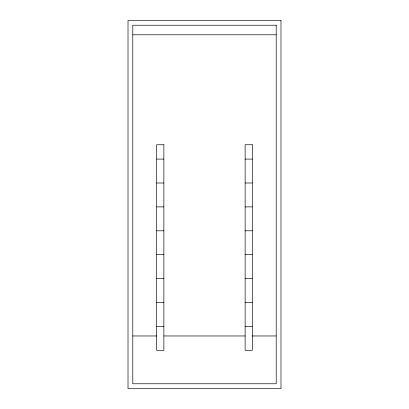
<?xml version="1.0" encoding="UTF-8"?>
<svg xmlns="http://www.w3.org/2000/svg" width="409" height="409" viewBox="0 0 409 409"><rect width="100%" height="100%" fill="white"/><g stroke="black" fill="none" stroke-linecap="round" stroke-linejoin="round"><path stroke-width="0.61" d="M132.792 34.791L276.208 34.791M156.693 159.086L163.866 159.086M245.134 159.086L252.307 159.086M156.693 182.987L163.866 182.987M245.134 182.987L252.307 182.987M156.693 206.893L163.866 206.893M245.134 206.893L252.307 206.893M156.693 230.794L163.866 230.794M245.134 230.794L252.307 230.794M156.693 254.695L163.866 254.695M245.134 254.695L252.307 254.695M156.693 278.601L163.866 278.601M245.134 278.601L252.307 278.601M156.693 302.502L163.866 302.502M245.134 302.502L252.307 302.502M156.693 326.402L163.866 326.402M245.134 326.402L252.307 326.402M132.792 335.963L156.693 335.963M163.866 335.963L245.134 335.963M252.307 335.963L276.208 335.963M280.988 20.45L128.012 20.45L128.012 388.55L280.988 388.55L280.988 20.45M276.208 25.23L132.792 25.23L132.792 383.77L276.208 383.77L276.208 25.23M163.866 144.745L156.693 144.745L156.693 350.303L163.866 350.303L163.866 144.745M252.307 144.745L245.134 144.745L245.134 350.303L252.307 350.303L252.307 144.745"/></g></svg>
